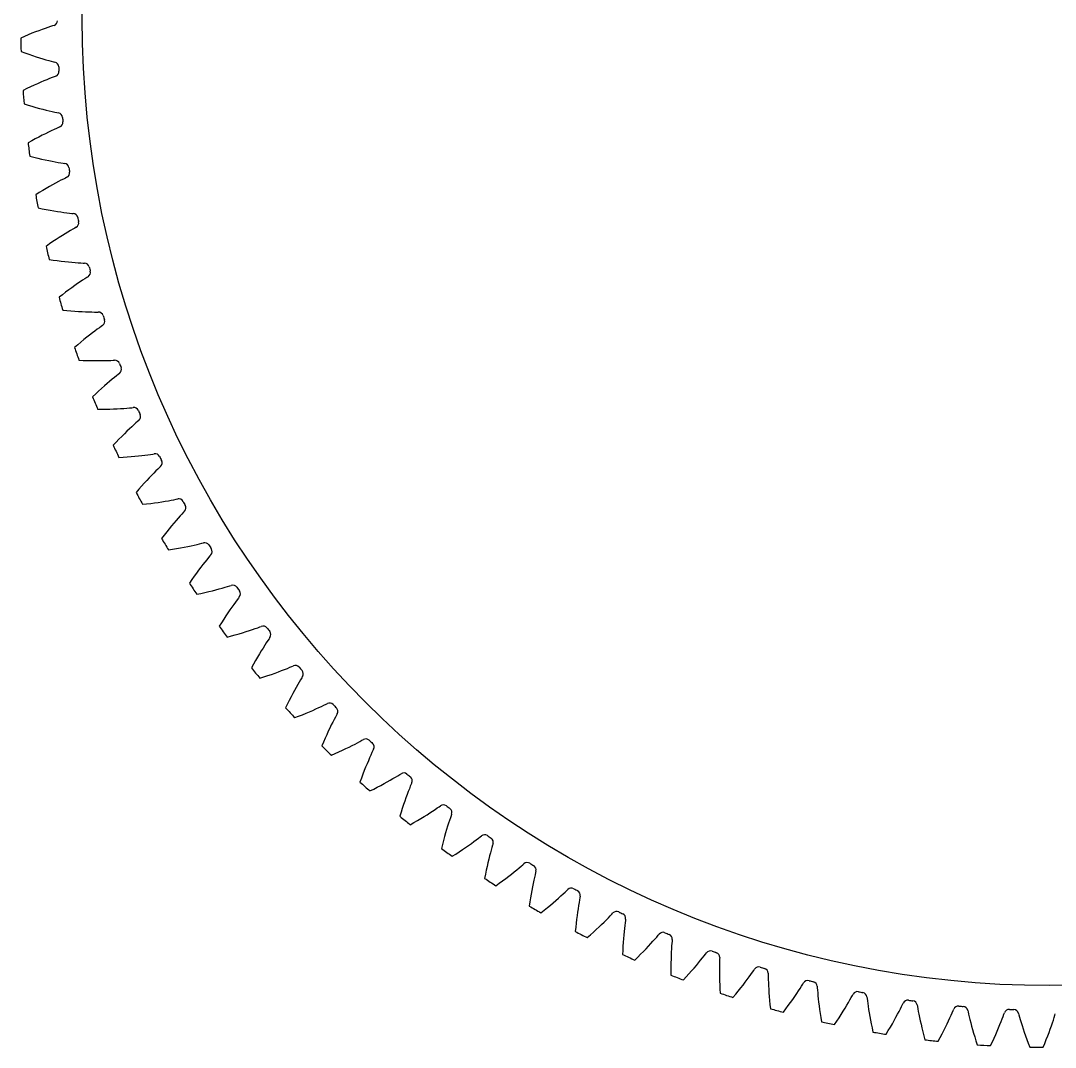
# Model space of a CAD drawing. Header units: millimetres. Extents: x -94 to 94, y -94 to 94.
# Drawn here: x -93.7 to 0.5, y -93.7 to -0.2 of the extents above; entities that cross this region are included whole.
import ezdxf

# ---------------------------------------------------------------- set-up
doc = ezdxf.new("R2010")
doc.units = ezdxf.units.MM

msp = doc.modelspace()

# ---------------------------------------------------------------- linework, layer by layer
at = {"layer": 'bore'}
msp.add_circle((0, 0), 88.125, dxfattribs=at)
at = {"layer": 'thin_ring_external'}
for p, q in [((-91.512171, -0.912122), (-91.786973, -1.00971)), ((-91.257286, -0.824342), (-91.512171, -0.912122)), ((-91.026947, -0.74732), (-91.257286, -0.824342)), ((-90.829783, -0.683161), (-91.026947, -0.74732)), ((-90.694935, -0.637955), (-90.829783, -0.683161)), ((-93.379959, -1.633198), (-93.73302, -1.784249)), ((-93.037065, -1.490883), (-93.379959, -1.633198)), ((-92.705181, -1.357313), (-93.037065, -1.490883)), ((-92.385319, -1.232525), (-92.705181, -1.357313)), ((-92.078722, -1.116605), (-92.385319, -1.232525)), ((-91.786973, -1.00971), (-92.078722, -1.116605)), ((-93.701855, -3.004142), (-93.341543, -3.136969)), ((-93.341543, -3.136969), (-92.991829, -3.261589)), ((-92.991829, -3.261589), (-92.653558, -3.378039)), ((-92.653558, -3.378039), (-92.327741, -3.486332)), ((-92.327741, -3.486332), (-92.015625, -3.586446)), ((-92.015625, -3.586446), (-91.718798, -3.678304)), ((-91.718798, -3.678304), (-91.439372, -3.761733)), ((-91.439372, -3.761733), (-91.180338, -3.836384)), ((-91.180338, -3.836384), (-90.946366, -3.901544)), ((-90.946366, -3.901544), (-90.746183, -3.955553)), ((-90.746183, -3.955553), (-90.609203, -3.993814)), ((-91.346225, -5.583598), (-91.615685, -5.695091)), ((-91.096155, -5.482918), (-91.346225, -5.583598)), ((-90.870049, -5.394235), (-91.096155, -5.482918)), ((-90.676418, -5.320093), (-90.870049, -5.394235)), ((-90.544054, -5.26806), (-90.676418, -5.320093)), ((-93.174759, -6.399104), (-93.519645, -6.567985)), ((-92.839578, -6.239466), (-93.174759, -6.399104)), ((-92.514947, -6.089124), (-92.839578, -6.239466)), ((-92.201874, -5.948166), (-92.514947, -6.089124)), ((-91.901596, -5.816742), (-92.201874, -5.948166)), ((-91.615685, -5.695091), (-91.901596, -5.816742)), ((-93.426233, -7.784696), (-93.059608, -7.898951)), ((-93.059608, -7.898951), (-92.703988, -8.005553)), ((-92.703988, -8.005553), (-92.360212, -8.104578)), ((-92.360212, -8.104578), (-92.02929, -8.196094)), ((-92.02929, -8.196094), (-91.71247, -8.28014)), ((-91.71247, -8.28014), (-91.41134, -8.356722)), ((-91.41134, -8.356722), (-91.128018, -8.425775)), ((-91.128018, -8.425775), (-90.86551, -8.487102)), ((-90.86551, -8.487102), (-90.628516, -8.540231)), ((-90.628516, -8.540231), (-90.425837, -8.583947)), ((-90.425837, -8.583947), (-90.287082, -8.615164)), ((-91.205383, -10.365613), (-91.484709, -10.501705)), ((-90.941967, -10.240507), (-91.205383, -10.365613)), ((-90.697364, -10.12719), (-90.941967, -10.240507)), ((-90.476081, -10.027078), (-90.697364, -10.12719)), ((-90.286489, -9.943145), (-90.476081, -10.027078)), ((-90.156955, -9.884422), (-90.286489, -9.943145)), ((-92.726475, -11.148315), (-93.062289, -11.334586)), ((-92.399884, -10.971771), (-92.726475, -11.148315)), ((-92.083353, -10.805049), (-92.399884, -10.971771)), ((-91.777885, -10.64829), (-92.083353, -10.805049)), ((-91.484709, -10.501705), (-91.777885, -10.64829)), ((-92.906873, -12.54494), (-92.534892, -12.640326)), ((-92.534892, -12.640326), (-92.174293, -12.728631)), ((-92.174293, -12.728631), (-91.825909, -12.809974)), ((-91.825909, -12.809974), (-91.490746, -12.884472)), ((-91.490746, -12.884472), (-91.170047, -12.952232)), ((-91.170047, -12.952232), (-90.8654, -13.013339)), ((-90.8654, -13.013339), (-90.578922, -13.067835)), ((-90.578922, -13.067835), (-90.313625, -13.115678)), ((-90.313625, -13.115678), (-90.074227, -13.156636)), ((-90.074227, -13.156636), (-89.86958, -13.189947)), ((-89.86958, -13.189947), (-89.729412, -13.214038)), ((-90.557137, -15.009093), (-90.82915, -15.15927)), ((-90.300452, -14.8707), (-90.557137, -15.009093)), ((-90.061954, -14.745041), (-90.300452, -14.8707)), ((-89.846072, -14.63376), (-90.061954, -14.745041)), ((-89.661012, -14.540256), (-89.846072, -14.63376)), ((-89.534645, -14.474996), (-89.661012, -14.540256)), ((-92.036279, -15.868441), (-92.362144, -16.071616)), ((-91.719128, -15.675452), (-92.036279, -15.868441)), ((-91.411523, -15.492785), (-91.719128, -15.675452)), ((-91.114458, -15.320633), (-91.411523, -15.492785)), ((-90.82915, -15.15927), (-91.114458, -15.320633)), ((-92.145129, -17.272456), (-91.768763, -17.348724)), ((-91.768763, -17.348724), (-91.404125, -17.418501)), ((-91.404125, -17.418501), (-91.052042, -17.481949)), ((-91.052042, -17.481949), (-90.713513, -17.539237)), ((-90.713513, -17.539237), (-90.389773, -17.590534)), ((-90.389773, -17.590534), (-90.082402, -17.636005)), ((-90.082402, -17.636005), (-89.793515, -17.675802)), ((-89.793515, -17.675802), (-89.526121, -17.710037)), ((-89.526121, -17.710037), (-89.284945, -17.738718)), ((-89.284945, -17.738718), (-89.078864, -17.761535)), ((-89.078864, -17.761535), (-88.937649, -17.778438)), ((-89.936627, -19.777285), (-90.213324, -19.953007)), ((-89.672637, -19.613415), (-89.936627, -19.777285)), ((-89.423354, -19.462097), (-89.672637, -19.613415)), ((-89.191583, -19.324423), (-89.423354, -19.462097)), ((-88.981664, -19.202265), (-89.191583, -19.324423)), ((-88.801621, -19.099434), (-88.981664, -19.202265)), ((-88.678751, -19.027806), (-88.801621, -19.099434)), ((-91.105971, -20.547169), (-91.421037, -20.766718)), ((-90.799088, -20.338238), (-91.105971, -20.547169)), ((-90.501211, -20.140103), (-90.799088, -20.338238)), ((-90.213324, -19.953007), (-90.501211, -20.140103)), ((-91.142989, -21.95491), (-90.76322, -22.011862)), ((-90.76322, -22.011862), (-90.395495, -22.062928)), ((-90.395495, -22.062928), (-90.040631, -22.108316)), ((-90.040631, -22.108316), (-89.699618, -22.148244)), ((-89.699618, -22.148244), (-89.373681, -22.182943)), ((-89.373681, -22.182943), (-89.06439, -22.212661)), ((-89.06439, -22.212661), (-88.773848, -22.237655)), ((-88.773848, -22.237655), (-88.505055, -22.258192)), ((-88.505055, -22.258192), (-88.262729, -22.274521)), ((-88.262729, -22.274521), (-88.055751, -22.286786)), ((-88.055751, -22.286786), (-87.913857, -22.296457)), ((-87.591503, -23.530975), (-87.710556, -23.608783)), ((-88.80947, -24.343705), (-89.076833, -24.533325)), ((-88.554191, -24.166569), (-88.80947, -24.343705)), ((-88.31296, -24.002719), (-88.554191, -24.166569)), ((-88.088521, -23.853391), (-88.31296, -24.002719)), ((-87.885114, -23.720674), (-88.088521, -23.853391)), ((-87.710556, -23.608783), (-87.885114, -23.720674)), ((-89.937978, -25.172291), (-90.241422, -25.407641)), ((-89.642163, -24.947963), (-89.937978, -25.172291)), ((-89.354792, -24.734877), (-89.642163, -24.947963)), ((-89.076833, -24.533325), (-89.354792, -24.734877)), ((-89.903067, -26.580086), (-89.520886, -26.617572)), ((-89.520886, -26.617572), (-89.151033, -26.649796)), ((-89.151033, -26.649796), (-88.794315, -26.677006)), ((-88.794315, -26.677006), (-88.451708, -26.699469)), ((-88.451708, -26.699469), (-88.124424, -26.71748)), ((-88.124424, -26.71748), (-87.814019, -26.731366)), ((-87.814019, -26.731366), (-87.52258, -26.741493)), ((-87.52258, -26.741493), (-87.253088, -26.748278)), ((-87.253088, -26.748278), (-87.010245, -26.752212)), ((-87.010245, -26.752212), (-86.802911, -26.753893)), ((-86.802911, -26.753893), (-86.660708, -26.756306)), ((-86.559281, -28.177197), (-86.755646, -28.320128)), ((-86.390664, -28.05654), (-86.559281, -28.177197)), ((-86.27574, -27.972754), (-86.390664, -28.05654)), ((-87.707951, -29.049639), (-87.975256, -29.26512)), ((-87.450619, -28.846614), (-87.707951, -29.049639)), ((-87.204718, -28.656674), (-87.450619, -28.846614)), ((-86.972167, -28.480721), (-87.204718, -28.656674)), ((-86.755646, -28.320128), (-86.972167, -28.480721)), ((-88.535347, -29.731742), (-88.826378, -29.982279)), ((-88.251372, -29.492602), (-88.535347, -29.731742)), ((-87.975256, -29.26512), (-88.251372, -29.492602)), ((-88.428599, -31.135918), (-88.045002, -31.153841)), ((-88.045002, -31.153841), (-87.673986, -31.167138)), ((-87.673986, -31.167138), (-87.316344, -31.176097)), ((-87.316344, -31.176097), (-86.973037, -31.181038)), ((-86.973037, -31.181038), (-86.64526, -31.182314)), ((-86.64526, -31.182314), (-86.334551, -31.180333)), ((-86.334551, -31.180333), (-86.042975, -31.175565)), ((-86.042975, -31.175565), (-85.773489, -31.168581)), ((-85.773489, -31.168581), (-85.530761, -31.16011)), ((-85.530761, -31.16011), (-85.323612, -31.151202)), ((-85.323612, -31.151202), (-85.181471, -31.146351)), ((-85.404475, -32.88442), (-85.627738, -33.072018)), ((-85.196436, -32.712981), (-85.404475, -32.88442)), ((-85.007625, -32.56021), (-85.196436, -32.712981)), ((-84.845388, -32.4311), (-85.007625, -32.56021)), ((-84.734892, -32.341556), (-84.845388, -32.4311)), ((-86.366203, -33.719014), (-86.630344, -33.960298)), ((-86.11025, -33.490165), (-86.366203, -33.719014)), ((-85.863619, -33.274266), (-86.11025, -33.490165)), ((-85.627738, -33.072018), (-85.863619, -33.274266)), ((-86.901737, -34.213626), (-87.179596, -34.478697)), ((-86.630344, -33.960298), (-86.901737, -34.213626)), ((-86.72343, -35.61052), (-86.339419, -35.608832)), ((-86.339419, -35.608832), (-85.968207, -35.603168)), ((-85.968207, -35.603168), (-85.610574, -35.593854)), ((-85.610574, -35.593854), (-85.267463, -35.581259)), ((-85.267463, -35.581259), (-84.940049, -35.565797)), ((-84.940049, -35.565797), (-84.629846, -35.547953)), ((-84.629846, -35.547953), (-84.338894, -35.528303)), ((-84.338894, -35.528303), (-84.070116, -35.507569)), ((-84.070116, -35.507569), (-83.828137, -35.486715)), ((-83.828137, -35.486715), (-83.621713, -35.467242)), ((-83.621713, -35.467242), (-83.480006, -35.455139)), ((-83.078761, -36.721052), (-83.234193, -36.858277)), ((-82.972982, -36.625982), (-83.078761, -36.721052)), ((-84.052611, -37.615109), (-84.287896, -37.84332)), ((-83.827364, -37.401081), (-84.052611, -37.615109)), ((-83.613971, -37.202328), (-83.827364, -37.401081)), ((-83.414958, -37.020489), (-83.613971, -37.202328)), ((-83.234193, -36.858277), (-83.414958, -37.020489)), ((-85.041411, -38.606251), (-85.305373, -38.885163)), ((-84.783306, -38.339395), (-85.041411, -38.606251)), ((-84.53183, -38.084939), (-84.783306, -38.339395)), ((-84.287896, -37.84332), (-84.53183, -38.084939)), ((-84.79201, -39.992218), (-84.408586, -39.970925)), ((-84.408586, -39.970925), (-84.038148, -39.946313)), ((-84.038148, -39.946313), (-83.681457, -39.918751)), ((-83.681457, -39.918751), (-83.339436, -39.888652)), ((-83.339436, -39.888652), (-83.013239, -39.856493)), ((-83.013239, -39.856493), (-82.704352, -39.822833)), ((-82.704352, -39.822833), (-82.414782, -39.788353)), ((-82.414782, -39.788353), (-82.147414, -39.753921)), ((-82.147414, -39.753921), (-81.906815, -39.720739)), ((-81.906815, -39.720739), (-81.701655, -39.690751)), ((-81.701655, -39.690751), (-81.56075, -39.671428)), ((-81.605329, -41.423178), (-81.808295, -41.632568)), ((-81.41586, -41.231415), (-81.605329, -41.423178)), ((-81.243614, -41.060185), (-81.41586, -41.231415)), ((-81.095391, -40.915202), (-81.243614, -41.060185)), ((-80.994604, -40.814855), (-81.095391, -40.915202)), ((-82.476924, -42.351505), (-82.715079, -42.61847)), ((-82.245645, -42.097745), (-82.476924, -42.351505)), ((-82.02232, -41.857818), (-82.245645, -42.097745)), ((-81.808295, -41.632568), (-82.02232, -41.857818)), ((-82.959221, -42.898156), (-83.208597, -43.190183)), ((-82.715079, -42.61847), (-82.959221, -42.898156)), ((-82.639378, -44.269581), (-82.25754, -44.228737)), ((-82.25754, -44.228737), (-81.888843, -44.185243)), ((-81.888843, -44.185243), (-81.534024, -44.139504)), ((-81.534024, -44.139504), (-81.193987, -44.091981)), ((-81.193987, -44.091981), (-80.869857, -44.043208)), ((-80.869857, -44.043208), (-80.563091, -43.99382)), ((-80.563091, -43.99382), (-80.27566, -43.944599)), ((-80.27566, -43.944599), (-80.010398, -43.89656)), ((-80.010398, -43.89656), (-79.771808, -43.851137)), ((-79.771808, -43.851137), (-79.568447, -43.810712)), ((-79.568447, -43.810712), (-79.428712, -43.78422)), ((-79.041079, -45.154971), (-79.204357, -45.334773)), ((-78.900452, -45.002609), (-79.041079, -45.154971)), ((-78.80492, -44.897247), (-78.900452, -45.002609)), ((-79.778041, -45.991325), (-79.988824, -46.242342)), ((-79.575797, -45.755441), (-79.778041, -45.991325)), ((-79.383787, -45.535961), (-79.575797, -45.755441)), ((-79.204357, -45.334773), (-79.383787, -45.535961)), ((-80.6606, -47.078145), (-80.89474, -47.382524)), ((-80.431057, -46.786358), (-80.6606, -47.078145)), ((-80.206844, -46.507581), (-80.431057, -46.786358)), ((-79.988824, -46.242342), (-80.206844, -46.507581)), ((-78.515494, -48.115019), (-78.211651, -48.050032)), ((-78.211651, -48.050032), (-77.927108, -47.986199)), ((-77.927108, -47.986199), (-77.664645, -47.924678)), ((-77.664645, -47.924678), (-77.428685, -47.867131)), ((-77.428685, -47.867131), (-77.227653, -47.816375)), ((-77.227653, -47.816375), (-77.089454, -47.782783)), ((-80.271148, -48.431449), (-79.891894, -48.371162)), ((-79.891894, -48.371162), (-79.525898, -48.308899)), ((-79.525898, -48.308899), (-79.173878, -48.245102)), ((-79.173878, -48.245102), (-78.836711, -48.180279)), ((-78.836711, -48.180279), (-78.515494, -48.115019)), ((-76.499671, -48.97261), (-76.632334, -49.131954)), ((-76.409643, -48.862507), (-76.499671, -48.97261)), ((-77.135695, -49.758943), (-77.325631, -50.004847)), ((-76.955142, -49.529945), (-77.135695, -49.758943)), ((-76.786219, -49.319858), (-76.955142, -49.529945)), ((-76.632334, -49.131954), (-76.786219, -49.319858)), ((-77.9372, -50.832185), (-78.151545, -51.135312)), ((-77.727514, -50.542323), (-77.9372, -50.832185)), ((-77.523322, -50.266299), (-77.727514, -50.542323)), ((-77.325631, -50.004847), (-77.523322, -50.266299)), ((-78.151545, -51.135312), (-78.369837, -51.451249)), ((-75.375252, -51.902608), (-75.116273, -51.827766)), ((-75.116273, -51.827766), (-74.88356, -51.758246)), ((-74.88356, -51.758246), (-74.685382, -51.697292)), ((-74.685382, -51.697292), (-74.549078, -51.656686)), ((-77.6935, -52.466966), (-77.31782, -52.387393)), ((-77.31782, -52.387393), (-76.95548, -52.306522)), ((-76.95548, -52.306522), (-76.607177, -52.224835)), ((-76.607177, -52.224835), (-76.273759, -52.142879)), ((-76.273759, -52.142879), (-75.956294, -52.061303)), ((-75.956294, -52.061303), (-75.656165, -51.980886)), ((-75.656165, -51.980886), (-75.375252, -51.902608)), ((-73.815023, -52.700291), (-73.899311, -52.814847)), ((-74.494355, -53.63263), (-74.671487, -53.887911)), ((-74.32573, -53.394711), (-74.494355, -53.63263)), ((-74.167754, -53.176273), (-74.32573, -53.394711)), ((-74.023665, -52.980756), (-74.167754, -53.176273)), ((-73.899311, -52.814847), (-74.023665, -52.980756)), ((-75.045402, -54.445207), (-75.240014, -54.745397)), ((-74.85557, -54.159116), (-75.045402, -54.445207)), ((-74.671487, -53.887911), (-74.85557, -54.159116)), ((-75.438601, -55.059074), (-75.640477, -55.385745)), ((-75.240014, -54.745397), (-75.438601, -55.059074)), ((-72.626752, -55.683609), (-72.371932, -55.595641)), ((-72.371932, -55.595641), (-72.143072, -55.514329)), ((-72.143072, -55.514329), (-71.948264, -55.443335)), ((-71.948264, -55.443335), (-71.814212, -55.395823)), ((-74.913159, -56.365602), (-74.542032, -56.26695)), ((-74.542032, -56.26695), (-74.184294, -56.167684)), ((-74.184294, -56.167684), (-73.840616, -56.068318)), ((-73.840616, -56.068318), (-73.511818, -55.969445)), ((-73.511818, -55.969445), (-73.198932, -55.871766)), ((-73.198932, -55.871766), (-72.903301, -55.776129)), ((-72.903301, -55.776129), (-72.626752, -55.683609)), ((-71.106156, -56.519295), (-71.221877, -56.691338)), ((-71.027827, -56.400585), (-71.106156, -56.519295)), ((-71.658667, -57.366395), (-71.822533, -57.630388)), ((-71.502411, -57.120177), (-71.658667, -57.366395)), ((-71.355795, -56.893957), (-71.502411, -57.120177)), ((-71.221877, -56.691338), (-71.355795, -56.893957)), ((-72.167505, -58.206049), (-72.346536, -58.515785)), ((-71.992529, -57.910639), (-72.167505, -58.206049)), ((-71.822533, -57.630388), (-71.992529, -57.910639)), ((-72.528847, -58.839192), (-72.713779, -59.175745)), ((-72.346536, -58.515785), (-72.528847, -58.839192)), ((-69.96024, -59.425858), (-69.688776, -59.319338)), ((-69.688776, -59.319338), (-69.43878, -59.218474)), ((-69.43878, -59.218474), (-69.214371, -59.125582)), ((-69.214371, -59.125582), (-69.023442, -59.044734)), ((-69.023442, -59.044734), (-68.891991, -58.990439)), ((-71.937378, -60.117187), (-71.571772, -59.999713)), ((-71.571772, -59.999713), (-71.21957, -59.882311)), ((-71.21957, -59.882311), (-70.881414, -59.765526)), ((-70.881414, -59.765526), (-70.558093, -59.649994)), ((-70.558093, -59.649994), (-70.250603, -59.536465)), ((-70.250603, -59.536465), (-69.96024, -59.425858)), ((-68.234278, -60.254019), (-68.357676, -60.463212)), ((-68.127493, -60.076292), (-68.234278, -60.254019)), ((-68.055328, -59.953737), (-68.127493, -60.076292)), ((-68.786203, -61.222513), (-68.941667, -61.511079)), ((-68.63603, -60.950498), (-68.786203, -61.222513)), ((-68.49255, -60.696622), (-68.63603, -60.950498)), ((-68.357676, -60.463212), (-68.49255, -60.696622)), ((-69.264313, -62.133511), (-69.429873, -62.465806)), ((-69.101331, -61.815038), (-69.264313, -62.133511)), ((-68.941667, -61.511079), (-69.101331, -61.815038)), ((-69.429873, -62.465806), (-69.59738, -62.811362)), ((-67.42029, -63.174922), (-67.118998, -63.045841)), ((-67.118998, -63.045841), (-66.834662, -62.920552)), ((-66.834662, -62.920552), (-66.568991, -62.800309)), ((-66.568991, -62.800309), (-66.324471, -62.686812)), ((-66.324471, -62.686812), (-66.105097, -62.582583)), ((-66.105097, -62.582583), (-65.918546, -62.492091)), ((-65.918546, -62.492091), (-65.790038, -62.431155)), ((-68.773921, -63.711932), (-68.41479, -63.575944)), ((-68.41479, -63.575944), (-68.069042, -63.440711)), ((-68.069042, -63.440711), (-67.73729, -63.306812)), ((-67.73729, -63.306812), (-67.42029, -63.174922)), ((-65.18122, -63.874724), (-65.304, -64.114717)), ((-65.068665, -63.659504), (-65.18122, -63.874724)), ((-64.971094, -63.476556), (-65.068665, -63.659504)), ((-64.90528, -63.350476), (-64.971094, -63.476556)), ((-65.710944, -64.951043), (-65.85488, -65.262759)), ((-65.570418, -64.654916), (-65.710944, -64.951043)), ((-65.43433, -64.375588), (-65.570418, -64.654916)), ((-65.304, -64.114717), (-65.43433, -64.375588)), ((-66.149765, -65.929453), (-66.299409, -66.283112)), ((-66.001388, -65.589139), (-66.149765, -65.929453)), ((-65.85488, -65.262759), (-66.001388, -65.589139)), ((-63.037129, -65.991607), (-62.823363, -65.876313)), ((-62.823363, -65.876313), (-62.641676, -65.776414)), ((-62.641676, -65.776414), (-62.516447, -65.708996)), ((-65.079321, -66.986313), (-64.740929, -66.833602)), ((-64.740929, -66.833602), (-64.416447, -66.682938)), ((-64.416447, -66.682938), (-64.106595, -66.535034)), ((-64.106595, -66.535034), (-63.812287, -66.390737)), ((-63.812287, -66.390737), (-63.534719, -66.251093)), ((-63.534719, -66.251093), (-63.275534, -66.117442)), ((-63.275534, -66.117442), (-63.037129, -65.991607)), ((-61.733294, -66.898908), (-61.834713, -67.119595)), ((-61.645192, -66.711217), (-61.733294, -66.898908)), ((-61.585902, -66.581941), (-61.645192, -66.711217)), ((-65.43104, -67.140461), (-65.079321, -66.986313)), ((-62.061919, -67.63273), (-62.183566, -67.918642)), ((-61.945079, -67.365544), (-62.061919, -67.63273)), ((-61.834713, -67.119595), (-61.945079, -67.365544)), ((-62.436621, -68.540217), (-62.566272, -68.873651)), ((-62.308789, -68.221558), (-62.436621, -68.540217)), ((-62.183566, -67.918642), (-62.308789, -68.221558)), ((-62.697079, -69.221098), (-62.82847, -69.581937)), ((-62.566272, -68.873651), (-62.697079, -69.221098)), ((-60.927549, -69.885096), (-60.625653, -69.721563)), ((-60.625653, -69.721563), (-60.339097, -69.562427)), ((-60.339097, -69.562427), (-60.069021, -69.408793)), ((-60.069021, -69.408793), (-59.816999, -69.262082)), ((-59.816999, -69.262082), (-59.58533, -69.124238)), ((-59.58533, -69.124238), (-59.37773, -68.998179)), ((-59.37773, -68.998179), (-59.201381, -68.889134)), ((-59.201381, -68.889134), (-59.079757, -68.815409)), ((-58.105853, -69.639702), (-58.158465, -69.771836)), ((-61.917457, -70.393828), (-61.574068, -70.221922)), ((-61.574068, -70.221922), (-61.243915, -70.052132)), ((-61.243915, -70.052132), (-60.927549, -69.885096)), ((-58.42455, -70.440622), (-58.527595, -70.713425)), ((-58.326887, -70.189359), (-58.42455, -70.440622)), ((-58.236869, -69.963781), (-58.326887, -70.189359)), ((-58.158465, -69.771836), (-58.236869, -69.963781)), ((-58.744078, -71.314091), (-58.855472, -71.638861)), ((-58.634485, -71.005176), (-58.744078, -71.314091)), ((-58.527595, -70.713425), (-58.634485, -71.005176)), ((-59.080824, -72.332153), (-59.193619, -72.69923)), ((-58.967928, -71.978481), (-59.080824, -72.332153)), ((-58.855472, -71.638861), (-58.967928, -71.978481)), ((-56.986546, -72.726197), (-56.708489, -72.552637)), ((-56.708489, -72.552637), (-56.446611, -72.385413)), ((-56.446611, -72.385413), (-56.202408, -72.226025)), ((-56.202408, -72.226025), (-55.978079, -72.076532)), ((-55.978079, -72.076532), (-55.777187, -71.940037)), ((-55.777187, -71.940037), (-55.606636, -71.822129)), ((-55.606636, -71.822129), (-55.488936, -71.742291)), ((-54.474213, -72.51578), (-54.520009, -72.650429)), ((-58.242339, -73.463545), (-57.908175, -73.27433)), ((-57.908175, -73.27433), (-57.587122, -73.087903)), ((-57.587122, -73.087903), (-57.279698, -72.904932)), ((-57.279698, -72.904932), (-56.986546, -72.726197)), ((-54.751599, -73.331929), (-54.84058, -73.609637)), ((-54.666892, -73.076006), (-54.751599, -73.331929)), ((-54.58851, -72.846126), (-54.666892, -73.076006)), ((-54.520009, -72.650429), (-54.58851, -72.846126)), ((-55.026109, -74.220573), (-55.120775, -74.550607)), ((-54.932433, -73.906465), (-55.026109, -74.220573)), ((-54.84058, -73.609637), (-54.932433, -73.906465)), ((-55.310434, -75.254502), (-55.404338, -75.626859)), ((-55.215744, -74.895526), (-55.310434, -75.254502)), ((-55.120775, -74.550607), (-55.215744, -74.895526)), ((-53.198768, -75.541097), (-52.929935, -75.353565)), ((-52.929935, -75.353565), (-52.676937, -75.173188)), ((-52.676937, -75.173188), (-52.441191, -75.001539)), ((-52.441191, -75.001539), (-52.224789, -74.840786)), ((-52.224789, -74.840786), (-52.031128, -74.694212)), ((-52.031128, -74.694212), (-51.866819, -74.567749)), ((-51.866819, -74.567749), (-51.753349, -74.482005)), ((-50.739317, -75.339484), (-50.797736, -75.538425)), ((-50.700456, -75.202673), (-50.739317, -75.339484)), ((-54.415273, -76.341605), (-54.091206, -76.135574)), ((-54.091206, -76.135574), (-53.780091, -75.932997)), ((-53.780091, -75.932997), (-53.482411, -75.734567)), ((-53.482411, -75.734567), (-53.198768, -75.541097)), ((-51.010492, -76.31381), (-51.087069, -76.614941)), ((-50.935807, -76.031921), (-51.010492, -76.31381)), ((-50.864278, -75.772007), (-50.935807, -76.031921)), ((-50.797736, -75.538425), (-50.864278, -75.772007)), ((-51.242275, -77.26786), (-51.319508, -77.617178)), ((-51.164584, -76.933423), (-51.242275, -77.26786)), ((-51.087069, -76.614941), (-51.164584, -76.933423)), ((-48.335249, -77.409789), (-48.149325, -77.253518)), ((-48.149325, -77.253518), (-47.991689, -77.11883)), ((-47.991689, -77.11883), (-47.882745, -77.027404)), ((-51.395745, -77.98052), (-51.470514, -78.357187)), ((-51.319508, -77.617178), (-51.395745, -77.98052)), ((-49.545594, -78.366619), (-49.2722, -78.158919)), ((-49.2722, -78.158919), (-49.013293, -77.957905)), ((-49.013293, -77.957905), (-48.769835, -77.764844)), ((-48.769835, -77.764844), (-48.543162, -77.581382)), ((-48.543162, -77.581382), (-48.335249, -77.409789)), ((-46.874436, -78.033652), (-46.928965, -78.270327)), ((-46.826252, -77.831988), (-46.874436, -78.033652)), ((-46.794427, -77.693371), (-46.826252, -77.831988)), ((-50.446243, -79.020498), (-50.13312, -78.798188)), ((-50.13312, -78.798188), (-49.832754, -78.57999)), ((-49.832754, -78.57999), (-49.545594, -78.366619)), ((-47.108425, -79.123538), (-47.169577, -79.445562)), ((-47.047323, -78.818889), (-47.108425, -79.123538)), ((-46.987129, -78.533554), (-47.047323, -78.818889)), ((-46.928965, -78.270327), (-46.987129, -78.533554)), ((-47.23009, -79.783529), (-47.289386, -80.136335)), ((-47.169577, -79.445562), (-47.23009, -79.783529)), ((-44.735499, -80.153621), (-44.518488, -79.958824)), ((-44.518488, -79.958824), (-44.319609, -79.776839)), ((-44.319609, -79.776839), (-44.141907, -79.611278)), ((-44.141907, -79.611278), (-43.991353, -79.468718)), ((-43.991353, -79.468718), (-43.887219, -79.371848)), ((-42.766316, -79.981375), (-42.791022, -80.121437)), ((-47.34697, -80.503097), (-47.402409, -80.883089)), ((-47.289386, -80.136335), (-47.34697, -80.503097)), ((-46.044242, -81.255227), (-45.755409, -81.021977)), ((-45.755409, -81.021977), (-45.479518, -80.794222)), ((-45.479518, -80.794222), (-45.217086, -80.572833)), ((-45.217086, -80.572833), (-44.968781, -80.358861)), ((-44.968781, -80.358861), (-44.735499, -80.153621)), ((-42.915867, -80.830302), (-42.961413, -81.118339)), ((-42.871219, -80.564448), (-42.915867, -80.830302)), ((-42.828846, -80.325298), (-42.871219, -80.564448)), ((-42.791022, -80.121437), (-42.828846, -80.325298)), ((-46.345606, -81.493235), (-46.044242, -81.255227)), ((-43.051509, -81.750436), (-43.094686, -82.091053)), ((-43.00688, -81.42571), (-43.051509, -81.750436)), ((-42.961413, -81.118339), (-43.00688, -81.42571)), ((-40.377672, -82.127663), (-40.188344, -81.93576)), ((-40.188344, -81.93576), (-40.019327, -81.761342)), ((-40.019327, -81.761342), (-39.876249, -81.61128)), ((-39.876249, -81.61128), (-39.777197, -81.509219)), ((-43.174673, -82.815649), (-43.210637, -83.197977)), ((-43.135891, -82.446426), (-43.174673, -82.815649)), ((-43.094686, -82.091053), (-43.135891, -82.446426)), ((-41.294792, -83.011042), (-41.044006, -82.776541)), ((-41.044006, -82.776541), (-40.806951, -82.55017)), ((-40.806951, -82.55017), (-40.584452, -82.333287)), ((-40.584452, -82.333287), (-40.377672, -82.127663)), ((-38.732642, -82.916173), (-38.763422, -83.20616)), ((-38.701628, -82.648387), (-38.732642, -82.916173)), ((-38.671521, -82.407384), (-38.701628, -82.648387)), ((-38.644155, -82.201858), (-38.671521, -82.407384)), ((-38.626634, -82.060718), (-38.644155, -82.201858)), ((-42.124057, -83.753366), (-41.835239, -83.500281)), ((-41.835239, -83.500281), (-41.558694, -83.252587)), ((-41.558694, -83.252587), (-41.294792, -83.011042)), ((-38.821125, -83.842033), (-38.846854, -84.18441)), ((-38.793134, -83.515451), (-38.821125, -83.842033)), ((-38.763422, -83.20616), (-38.793134, -83.515451)), ((-36.131514, -84.08224), (-35.952232, -83.880921)), ((-35.952232, -83.880921), (-35.792341, -83.698099)), ((-35.792341, -83.698099), (-35.657112, -83.540927)), ((-35.657112, -83.540927), (-35.563401, -83.433942)), ((-38.869859, -84.541424), (-38.889738, -84.912145)), ((-38.846854, -84.18441), (-38.869859, -84.541424)), ((-37.002332, -85.011295), (-36.763847, -84.764295)), ((-36.763847, -84.764295), (-36.53866, -84.526116)), ((-36.53866, -84.526116), (-36.327526, -84.298154)), ((-36.327526, -84.298154), (-36.131514, -84.08224)), ((-34.448369, -84.785726), (-34.464301, -85.076905)), ((-34.431068, -84.516705), (-34.448369, -84.785726)), ((-34.413306, -84.274479), (-34.431068, -84.516705)), ((-34.396471, -84.067824), (-34.413306, -84.274479)), ((-34.386178, -83.925973), (-34.396471, -84.067824)), ((-38.889738, -84.912145), (-38.906133, -85.295811)), ((-37.792612, -85.794994), (-37.517094, -85.527492)), ((-37.517094, -85.527492), (-37.253556, -85.266)), ((-37.253556, -85.266), (-37.002332, -85.011295)), ((-34.489461, -85.714895), (-34.497674, -86.05814)), ((-34.478182, -85.387311), (-34.489461, -85.714895)), ((-34.464301, -85.076905), (-34.478182, -85.387311)), ((-31.791093, -85.817456), (-31.622324, -85.607245)), ((-31.622324, -85.607245), (-31.471977, -85.416498)), ((-31.471977, -85.416498), (-31.34495, -85.252626)), ((-31.34495, -85.252626), (-31.256824, -85.140996)), ((-30.059049, -85.714466), (-30.065311, -85.921712)), ((-30.056014, -85.572275), (-30.059049, -85.714466)), ((-34.50242, -86.415862), (-34.503344, -86.787116)), ((-34.497674, -86.05814), (-34.50242, -86.415862)), ((-32.613338, -86.789764), (-32.387776, -86.530909)), ((-32.387776, -86.530909), (-32.175044, -86.281542)), ((-32.175044, -86.281542), (-31.975825, -86.043097)), ((-31.975825, -86.043097), (-31.791093, -85.817456)), ((-30.074223, -86.434082), (-30.075267, -86.725695)), ((-30.070682, -86.164528), (-30.074223, -86.434082)), ((-30.065311, -85.921712), (-30.070682, -86.164528)), ((-26.951013, -86.741911), (-26.868701, -86.625926)), ((-34.503344, -86.787116), (-34.500127, -87.171117)), ((-33.362571, -87.612792), (-33.10107, -87.331571)), ((-33.10107, -87.331571), (-32.851228, -87.056964)), ((-32.851228, -87.056964), (-32.613338, -86.789764)), ((-30.075267, -86.725695), (-30.073281, -87.036404)), ((-30.073281, -87.036404), (-30.067818, -87.364138)), ((-30.067818, -87.364138), (-30.058494, -87.707353)), ((-27.727486, -87.811869), (-27.540703, -87.563563)), ((-27.540703, -87.563563), (-27.367733, -87.328784)), ((-27.367733, -87.328784), (-27.209918, -87.11023)), ((-27.209918, -87.11023), (-27.069507, -86.912055)), ((-27.069507, -86.912055), (-26.951013, -86.741911)), ((-25.647436, -86.995329), (-25.643208, -87.13749)), ((-25.643208, -87.13749), (-25.638879, -87.344785)), ((-25.638879, -87.344785), (-25.631844, -87.587558)), ((-25.631844, -87.587558), (-25.621618, -87.856941)), ((-30.058494, -87.707353), (-30.044968, -88.064852)), ((-30.044968, -88.064852), (-30.026934, -88.435668)), ((-30.026934, -88.435668), (-30.004115, -88.819005)), ((-28.363196, -88.620807), (-28.139258, -88.341808)), ((-28.139258, -88.341808), (-27.927208, -88.071773)), ((-27.927208, -88.071773), (-27.727486, -87.811869)), ((-25.621618, -87.856941), (-25.60777, -88.148227)), ((-25.60777, -88.148227), (-25.589921, -88.45843)), ((-25.589921, -88.45843), (-25.567732, -88.785457)), ((-22.872974, -88.612281), (-22.726524, -88.385954)), ((-22.726524, -88.385954), (-22.596415, -88.180868)), ((-22.596415, -88.180868), (-22.486763, -88.004896)), ((-22.486763, -88.004896), (-22.410482, -87.88486)), ((-21.171947, -88.191422), (-21.160466, -88.333181)), ((-21.160466, -88.333181), (-21.145558, -88.539985)), ((-21.145558, -88.539985), (-21.126136, -88.782083)), ((-28.84549, -89.202019), (-28.59869, -88.907812)), ((-28.59869, -88.907812), (-28.363196, -88.620807)), ((-25.567732, -88.785457), (-25.540895, -89.127749)), ((-25.540895, -89.127749), (-25.509133, -89.48409)), ((-25.509133, -89.48409), (-25.472188, -89.853502)), ((-23.591767, -89.663378), (-23.393782, -89.382869)), ((-23.393782, -89.382869), (-23.207591, -89.113106)), ((-23.207591, -89.113106), (-23.03373, -88.855586)), ((-23.03373, -88.855586), (-22.872974, -88.612281)), ((-21.126136, -88.782083), (-21.102168, -89.050592)), ((-21.102168, -89.050592), (-21.073466, -89.340791)), ((-21.073466, -89.340791), (-21.039801, -89.649677)), ((-18.318542, -89.664599), (-18.18384, -89.43109)), ((-18.18384, -89.43109), (-18.064372, -89.219628)), ((-18.064372, -89.219628), (-17.963848, -89.038286)), ((-17.963848, -89.038286), (-17.893795, -88.914511)), ((-16.641223, -89.157433), (-16.622518, -89.298421)), ((-16.622518, -89.298421), (-16.597071, -89.504194)), ((-16.597071, -89.504194), (-16.565312, -89.744984)), ((-25.472188, -89.853502), (-25.429825, -90.235173)), ((-24.253155, -90.558528), (-24.021699, -90.252103)), ((-24.021699, -90.252103), (-23.801166, -89.953448)), ((-23.801166, -89.953448), (-23.591767, -89.663378)), ((-21.039801, -89.649677), (-21.000942, -89.975145)), ((-21.000942, -89.975145), (-20.956663, -90.31562)), ((-20.956663, -90.31562), (-20.906747, -90.669875)), ((-18.982728, -90.751027), (-18.799323, -90.460774)), ((-18.799323, -90.460774), (-18.62715, -90.181856)), ((-18.62715, -90.181856), (-18.466665, -89.915795)), ((-18.466665, -89.915795), (-18.318542, -89.664599)), ((-16.565312, -89.744984), (-16.527665, -90.011919)), ((-16.527665, -90.011919), (-16.484183, -90.300275)), ((-16.484183, -90.300275), (-16.43479, -90.607039)), ((-13.851422, -90.741424), (-13.716319, -90.482993)), ((-13.716319, -90.482993), (-13.593715, -90.242909)), ((-13.593715, -90.242909), (-13.485201, -90.025624)), ((-13.485201, -90.025624), (-13.394067, -89.839385)), ((-13.394067, -89.839385), (-13.330426, -89.712195)), ((-12.067084, -89.890843), (-12.041205, -90.030692)), ((-12.041205, -90.030692), (-12.005284, -90.234897)), ((-12.005284, -90.234897), (-11.961272, -90.473752)), ((-11.961272, -90.473752), (-11.910044, -90.738416)), ((-8.870848, -90.596753), (-8.789343, -90.406104)), ((-8.789343, -90.406104), (-8.732279, -90.27583)), ((-7.461464, -90.389738), (-7.428477, -90.528084)), ((-20.906747, -90.669875), (-20.850988, -91.036918)), ((-20.850988, -91.036918), (-20.789192, -91.415929)), ((-19.597545, -91.67878), (-19.382038, -91.360937)), ((-19.382038, -91.360937), (-19.177043, -91.05141)), ((-19.177043, -91.05141), (-18.982728, -90.751027)), ((-16.43479, -90.607039), (-16.379363, -90.930098)), ((-16.379363, -90.930098), (-16.317757, -91.267868)), ((-16.317757, -91.267868), (-16.249817, -91.619112)), ((-14.324164, -91.601917), (-14.15582, -91.302678)), ((-14.15582, -91.302678), (-13.998113, -91.015332)), ((-13.998113, -91.015332), (-13.851422, -90.741424)), ((-11.910044, -90.738416), (-11.851894, -91.024175)), ((-11.851894, -91.024175), (-11.786902, -91.328018)), ((-11.786902, -91.328018), (-11.715053, -91.647825)), ((-9.332556, -91.61136), (-9.200043, -91.330319)), ((-9.200043, -91.330319), (-9.078311, -91.065326)), ((-9.078311, -91.065326), (-8.968126, -90.819296)), ((-8.968126, -90.819296), (-8.870848, -90.596753)), ((-7.428477, -90.528084), (-7.382176, -90.730188)), ((-7.382176, -90.730188), (-7.326025, -90.966484)), ((-7.326025, -90.966484), (-7.261351, -91.228187)), ((-7.261351, -91.228187), (-7.188686, -91.510604)), ((-4.524661, -91.680943), (-4.416619, -91.410081)), ((-4.416619, -91.410081), (-4.319141, -91.158745)), ((-4.319141, -91.158745), (-4.233353, -90.931525)), ((-4.233353, -90.931525), (-4.161689, -90.736963)), ((-4.161689, -90.736963), (-4.111351, -90.603946)), ((-2.836377, -90.652817), (-2.796369, -90.789297)), ((-2.796369, -90.789297), (-2.739809, -90.988774)), ((-2.739809, -90.988774), (-2.671666, -91.221894)), ((-2.671666, -91.221894), (-2.593713, -91.479954)), ((0.256595, -91.516357), (0.341113, -91.260372)), ((0.341113, -91.260372), (0.415187, -91.029068)), ((0.415187, -91.029068), (0.476823, -90.831101)), ((0.476823, -90.831101), (0.520303, -90.695686)), ((-16.249817, -91.619112), (-16.17539, -91.982829)), ((-16.17539, -91.982829), (-16.094322, -92.35819)), ((-14.890809, -92.559853), (-14.691812, -92.23142)), ((-14.691812, -92.23142), (-14.502888, -91.91183)), ((-14.502888, -91.91183), (-14.324164, -91.601917)), ((-11.715053, -91.647825), (-11.63628, -91.982009)), ((-11.63628, -91.982009), (-11.550494, -92.329325)), ((-11.550494, -92.329325), (-11.457592, -92.688768)), ((-9.790897, -92.532462), (-9.628231, -92.213828)), ((-9.628231, -92.213828), (-9.475385, -91.906383)), ((-9.475385, -91.906383), (-9.332556, -91.61136)), ((-7.188686, -91.510604), (-7.108264, -91.810732)), ((-7.108264, -91.810732), (-7.020179, -92.126453)), ((-7.020179, -92.126453), (-6.924445, -92.456179)), ((-4.907179, -92.585164), (-4.770231, -92.270316)), ((-4.770231, -92.270316), (-4.642652, -91.968384)), ((-4.642652, -91.968384), (-4.524661, -91.680943)), ((-2.593713, -91.479954), (-2.506723, -91.758292)), ((-2.506723, -91.758292), (-2.411082, -92.053922)), ((-2.411082, -92.053922), (-2.30699, -92.364734)), ((-2.30699, -92.364734), (-2.194545, -92.689141)), ((-0.052631, -92.393525), (0.059364, -92.085473)), ((0.059364, -92.085473), (0.162524, -91.792382)), ((0.162524, -91.792382), (0.256595, -91.516357)), ((-11.457592, -92.688768), (-11.357464, -93.0595)), ((-10.145223, -93.199447), (-9.963256, -92.861282)), ((-9.963256, -92.861282), (-9.790897, -92.532462)), ((-6.924445, -92.456179), (-6.821037, -92.798662)), ((-6.821037, -92.798662), (-6.709903, -93.152892)), ((-6.709903, -93.152892), (-6.590975, -93.518028)), ((-5.37317, -93.595895), (-5.208707, -93.248879)), ((-5.208707, -93.248879), (-5.053363, -92.911688)), ((-5.053363, -92.911688), (-4.907179, -92.585164)), ((-2.194545, -92.689141), (-2.073785, -93.025898)), ((-2.073785, -93.025898), (-1.944708, -93.373991)), ((-0.44057, -93.393201), (-0.302646, -93.048518)), ((-0.302646, -93.048518), (-0.173324, -92.714955)), ((-0.173324, -92.714955), (-0.052631, -92.393525)), ((-1.944708, -93.373991), (-1.807291, -93.732578)), ((-0.587099, -93.748162), (-0.44057, -93.393201))]:
    msp.add_line(p, q, dxfattribs=at)
for centre, radius, start, end in [((-90.824764, -0.20709), 0.45, 286.76868, 0.13064), ((0, 0), 93.75, 181.090518, 181.836311), ((-90.716862, -4.430746), 0.45, 2.796189, 76.158149), ((0, 0), 90.375, 182.796189, 183.05747), ((-90.695714, -4.844387), 0.45, 289.69551, 3.05747), ((0, 0), 93.75, 184.017348, 184.76314), ((-90.372291, -9.057023), 0.45, 5.723018, 79.084978), ((-90.330049, -9.469044), 0.45, 292.622339, 5.984299), ((0, 0), 90.375, 185.723018, 185.984299), ((0, 0), 93.75, 186.944177, 187.689969), ((-89.791948, -13.659672), 0.45, 8.649847, 82.011807), ((-89.728724, -14.068999), 0.45, 295.549168, 8.911128), ((0, 0), 90.375, 188.649847, 188.911128), ((0, 0), 93.75, 189.871006, 190.616799), ((-88.977349, -18.226684), 0.45, 11.576677, 84.938637), ((-88.893307, -18.632248), 0.45, 298.475997, 11.837958), ((0, 0), 90.375, 191.576677, 191.837958), ((0, 0), 93.75, 192.797835, 193.543628), ((-87.930618, -22.746144), 0.45, 14.503506, 87.865466), ((-87.825977, -23.146889), 0.45, 301.402827, 14.764787), ((0, 0), 90.375, 194.503506, 194.764787), ((0, 0), 93.75, 195.724665, 196.470457), ((-86.654486, -27.206263), 0.45, 17.430335, 90.792295), ((0, 0), 90.375, 197.430335, 197.691616), ((-86.529519, -27.601141), 0.45, 304.329656, 17.691616), ((0, 0), 93.75, 198.651494, 199.397286), ((-85.152282, -31.595403), 0.45, 20.357164, 93.719125), ((-85.007315, -31.983386), 0.45, 307.256485, 20.618445), ((0, 0), 90.375, 200.357164, 200.618445), ((0, 0), 93.75, 201.578323, 202.324116), ((-83.427926, -35.902115), 0.45, 23.283994, 96.645954), ((0, 0), 90.375, 203.283994, 203.545275), ((-83.263337, -36.282189), 0.45, 310.183314, 23.545275), ((0, 0), 93.75, 204.505153, 205.250945), ((-81.485915, -40.115162), 0.45, 26.210823, 99.572783), ((0, 0), 90.375, 206.210823, 206.472104), ((-81.302135, -40.486337), 0.45, 313.110144, 26.472104), ((0, 0), 93.75, 207.431982, 208.177774), ((-79.331318, -44.223554), 0.45, 29.137652, 102.499612), ((0, 0), 90.375, 209.137652, 209.398933), ((-79.128825, -44.58486), 0.45, 316.036973, 29.398933), ((0, 0), 93.75, 210.358811, 211.104604), ((-76.969753, -48.216571), 0.45, 32.064482, 105.426442), ((0, 0), 90.375, 212.064482, 212.325762), ((-76.749076, -48.567066), 0.45, 318.963802, 32.325762), ((0, 0), 93.75, 213.28564, 214.031433), ((-74.407384, -52.083796), 0.45, 34.991311, 108.353271), ((0, 0), 90.375, 214.991311, 215.252592), ((-74.169098, -52.422567), 0.45, 321.890632, 35.252592), ((0, 0), 93.75, 216.21247, 216.958262), ((-71.650894, -55.815141), 0.45, 37.91814, 111.2801), ((0, 0), 90.375, 217.91814, 218.179421), ((-71.395621, -56.141303), 0.45, 324.817461, 38.179421), ((0, 0), 93.75, 219.139299, 219.885091), ((-68.707476, -59.400871), 0.45, 40.844969, 114.206929), ((0, 0), 90.375, 220.844969, 221.10625), ((-68.435882, -59.713572), 0.45, 327.74429, 41.10625), ((0, 0), 93.75, 222.066128, 222.811921), ((-65.584807, -62.83163), 0.45, 43.771799, 117.133759), ((0, 0), 90.375, 223.771799, 224.033079), ((-65.2976, -63.130056), 0.45, 330.671119, 44.033079), ((-62.291035, -66.098469), 0.45, 46.698628, 120.060588), ((0, 0), 90.375, 226.698628, 226.959909), ((0, 0), 93.75, 224.992957, 225.73875), ((-61.988965, -66.381841), 0.45, 333.597949, 46.959909), ((-58.834753, -69.192865), 0.45, 49.625457, 122.987417), ((0, 0), 93.75, 227.919787, 228.665579), ((0, 0), 90.375, 229.625457, 229.886738), ((-58.518608, -69.460443), 0.45, 336.524778, 49.886738), ((-55.224977, -72.106744), 0.45, 52.552286, 125.914247), ((0, 0), 90.375, 232.552286, 232.813567), ((-54.895582, -72.357831), 0.45, 339.451607, 52.813567), ((0, 0), 93.75, 230.846616, 231.592408), ((-51.471126, -74.832505), 0.45, 55.479116, 128.841076), ((0, 0), 90.375, 235.479116, 235.740397), ((-51.12934, -75.066445), 0.45, 342.378436, 55.740397), ((0, 0), 93.75, 233.773445, 234.519238), ((-47.582993, -77.363036), 0.45, 58.405945, 131.767905), ((0, 0), 90.375, 238.405945, 238.667226), ((-47.229708, -77.57922), 0.45, 345.305266, 58.667226), ((0, 0), 93.75, 236.700274, 237.446067), ((-43.570721, -79.691737), 0.45, 61.332774, 134.694734), ((0, 0), 90.375, 241.332774, 241.594055), ((-43.206858, -79.889599), 0.45, 348.232095, 61.594055), ((0, 0), 93.75, 239.627104, 240.372896), ((-39.444778, -81.81253), 0.45, 64.259603, 137.621564), ((0, 0), 90.375, 244.259603, 244.520884), ((-39.071287, -81.991555), 0.45, 351.158924, 64.520884), ((0, 0), 93.75, 242.553933, 243.299726), ((-35.215928, -83.719884), 0.45, 67.186433, 140.548393), ((0, 0), 90.375, 247.186433, 247.447714), ((-34.833783, -83.879605), 0.45, 354.085753, 67.447714), ((0, 0), 93.75, 245.480762, 246.226555), ((-30.895204, -85.408823), 0.45, 70.113262, 143.475222), ((0, 0), 90.375, 250.113262, 250.374543), ((-30.505402, -85.548823), 0.45, 357.012583, 70.374543), ((-26.493878, -86.874939), 0.45, 73.040091, 146.402051), ((0, 0), 90.375, 253.040091, 253.301372), ((-26.097436, -86.994853), 0.45, 359.939412, 73.301372), ((0, 0), 93.75, 248.407592, 249.153384), ((-22.023432, -88.114409), 0.45, 75.966921, 149.328881), ((0, 0), 90.375, 255.966921, 256.228201), ((-21.621384, -88.213924), 0.45, 2.866241, 76.228201), ((0, 0), 93.75, 251.334421, 252.080213), ((-17.49553, -89.123998), 0.45, 78.89375, 152.25571), ((0, 0), 90.375, 258.89375, 259.155031), ((-17.088925, -89.202855), 0.45, 5.793071, 79.155031), ((-12.921984, -89.901073), 0.45, 81.820579, 155.182539), ((0, 0), 90.375, 261.820579, 262.08186), ((-12.511883, -89.959065), 0.45, 8.7199, 82.08186), ((0, 0), 93.75, 254.26125, 255.007043), ((-8.314726, -90.443607), 0.45, 84.747408, 158.109368), ((0, 0), 90.375, 264.747408, 265.008689), ((-7.902199, -90.480583), 0.45, 11.646729, 85.008689), ((-3.685775, -90.750183), 0.45, 87.674238, 161.036198), ((0, 0), 90.375, 267.674238, 267.935518), ((-3.271898, -90.766047), 0.45, 14.573558, 87.935518), ((0, 0), 93.75, 257.188079, 257.933872), ((0, 0), 93.75, 260.114909, 260.860701), ((0, 0), 93.75, 263.041738, 263.78753), ((0, 0), 93.75, 265.968567, 266.71436), ((0, 0), 93.75, 268.895396, 269.641189)]:
    msp.add_arc(centre, radius, start, end, dxfattribs=at)

doc.saveas('drawing.dxf')
